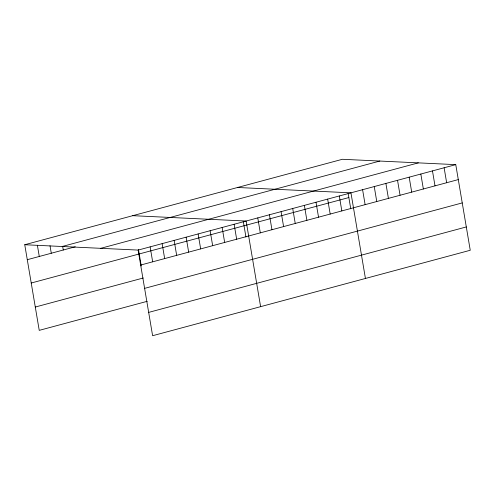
<?xml version="1.0" encoding="UTF-8"?>
<svg xmlns="http://www.w3.org/2000/svg" width="495" height="495" viewBox="0 0 495 495"><rect width="100%" height="100%" fill="white"/><g stroke="black" fill="none" stroke-linecap="round" stroke-linejoin="round"><path stroke-width="0.74" d="M24.75 244.734L342.385 159.285L455.765 164.637L470.25 250.266L152.615 335.715L138.136 250.086L24.75 244.734L39.235 330.363L147.225 301.313M62.166 246.504L379.801 161.048M27.281 259.696L75.277 246.782M100.72 248.323L418.349 162.867M138.136 250.086L455.765 164.637M31.222 283.016L348.857 197.561M140.667 265.048L458.296 179.592M35.287 307.042L143.284 277.992M144.608 288.368L462.243 202.913M148.673 312.394L466.309 226.945M237.563 187.481L350.949 192.833L365.434 278.462M132.747 215.684L246.126 221.036L260.611 306.665M444.12 167.768L446.651 182.729M432.475 170.905L435.006 185.86M420.83 174.036L423.355 188.997M409.179 177.167L411.71 192.128M397.535 180.304L400.065 195.259M385.89 183.435L388.42 198.396M374.239 186.572L376.769 201.527M362.594 189.703L365.124 204.664M348.115 193.186L350.763 208.822M339.304 195.971L341.835 210.926M327.653 199.101L330.184 214.063M316.008 202.232L318.539 217.194M304.363 205.369L306.894 220.325M292.718 208.5L295.243 223.462M281.067 211.637L283.598 226.592M269.422 214.768L271.953 229.73M257.777 217.899L260.308 232.86M243.299 221.389L245.941 237.025M234.129 224.266L236.66 239.221M222.131 227.49L224.662 242.451M210.134 230.72L212.658 245.681M198.13 233.949L200.661 248.905M186.132 237.179L188.663 252.134M174.135 240.403L176.666 255.364M162.131 243.633L164.662 258.594M150.133 246.863L152.664 261.818M138.482 249.591L141.254 265.976M62.648 246.269L63.28 250.012M50.014 245.761L51.282 253.236M37.385 245.248L39.278 256.466"/></g></svg>
